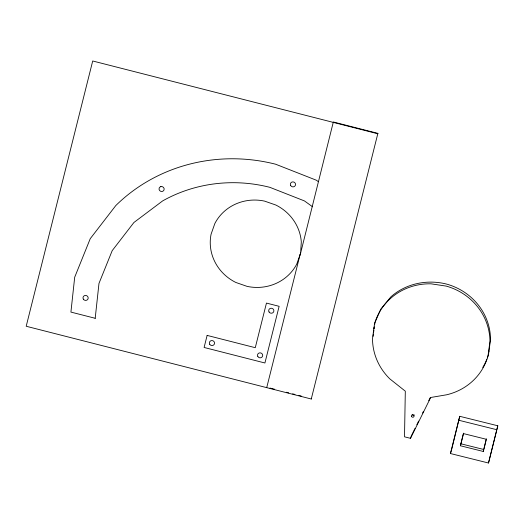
<?xml version="1.0" encoding="UTF-8"?>
<svg xmlns="http://www.w3.org/2000/svg" width="524" height="524" viewBox="0 0 524 524"><rect width="100%" height="100%" fill="white"/><g stroke="black" fill="none" stroke-linecap="round" stroke-linejoin="round"><path stroke-width="0.79" d="M300.697 252.896L296.8 263.991A45.771 43.505 16.6 0 1 247.118 286.386L235.833 282.462A45.771 43.505 16.6 0 1 211.08 234.208L214.86 223.499A45.771 43.505 16.6 0 1 264.541 201.105L275.827 205.028A45.771 43.505 16.6 0 1 301.307 241.924L300.579 253.282L333.336 121.987L377.889 133.358L311.263 399.013L26.2 326.256L92.709 60.987L377.771 133.751L377.889 133.358M95.178 318.448L98.977 283.425L112.202 250.642L133.921 222.49L162.663 200.895A142.404 135.356 16.6 0 1 269.867 187.337L304.451 200.928L312.579 206.777M373.075 336.349L373.389 333.991M373.599 332.413L373.92 330.055M374.129 328.476L374.346 326.904L373.881 328.463M374.634 324.762L374.922 322.62L380.738 309.193L390.865 296.866C405.93 283.399 427.44 279.122 446.828 284.152A58.957 56.035 16.6 0 1 490.529 339.526L488.578 354.041A58.957 56.035 16.6 0 1 487.346 357.905M450.45 453.535L459.738 416.305L497.8 425.783L488.512 463.013L450.45 453.535L451.38 450.417M451.609 449.638L459.738 416.305M460.419 445.767L463.393 433.571L486.226 439.256L483.252 451.452L460.419 445.767L463.602 433.145M484.025 448.741L486.436 438.83M488.512 463.013L497.8 425.783M266.716 387.649L300.082 254.625L299.97 255.011M311.263 399.013L311.38 398.626M410.508 438.333L430.689 397.493L446.605 394.788A58.957 56.035 16.6 0 0 488.001 355.986L489.953 341.471A58.957 56.035 16.6 0 0 446.245 286.104L431.036 283.825A58.957 56.035 16.6 0 0 374.457 324.186L372.505 338.694A58.957 56.035 16.6 0 0 389.836 378.885L405.314 391.179L404.508 436.82L410.508 438.333L410.895 437.029M488.394 353.038L488.977 351.087M483.252 451.452L483.835 449.507L460.996 443.821M411.085 436.381L415.054 428.357M416.855 424.715L418.656 421.067M422.619 413.05L423.34 411.589M428.75 400.65L430.191 397.736M458.572 420.202L496.641 429.68M95.191 318.284L70.917 312.088L74.696 277.229L90.246 238.675L115.791 205.572A167.464 159.178 16.6 0 1 275.657 164.228L316.332 180.21L318.356 181.671M269.958 388.055L274.648 389.253M286.366 392.24L288.711 392.843M292.621 393.838L294.966 394.434M298.87 395.437L301.215 396.033M414.294 414.929A1.31 1.244 16.6 0 1 412.244 414.667M486.763 359.431A58.957 56.035 16.6 0 1 482.755 367.468M207.131 335.406L204.105 347.464L264.921 362.988L279.128 306.317L266.461 303.082L255.273 347.694L207.131 335.406M160.855 186.609L160.233 186.858A2.613 2.489 16.6 0 0 162.342 191.43L162.964 191.181A2.613 2.489 16.6 0 0 160.855 186.609M411.661 416.619A1.31 1.244 16.6 0 0 413.914 416.619A1.31 1.244 16.6 0 0 412.735 414.746A1.31 1.244 16.6 0 0 411.661 416.619M269.061 311.977A2.613 2.489 16.6 0 0 273.574 311.977A2.613 2.489 16.6 0 0 271.209 308.23A2.613 2.489 16.6 0 0 269.061 311.977M257.88 356.589A2.613 2.489 16.6 0 0 262.386 356.589A2.613 2.489 16.6 0 0 260.022 352.842A2.613 2.489 16.6 0 0 257.88 356.589M209.731 344.301A2.613 2.489 16.6 0 0 214.244 344.301A2.613 2.489 16.6 0 0 211.879 340.554A2.613 2.489 16.6 0 0 209.731 344.301M83.368 299.165A2.613 2.489 16.6 0 0 87.875 299.171A2.613 2.489 16.6 0 0 85.51 295.425A2.613 2.489 16.6 0 0 83.368 299.165M290.728 185.627A2.613 2.489 16.6 0 0 295.241 185.627A2.613 2.489 16.6 0 0 292.877 181.887A2.613 2.489 16.6 0 0 290.728 185.627"/></g></svg>
